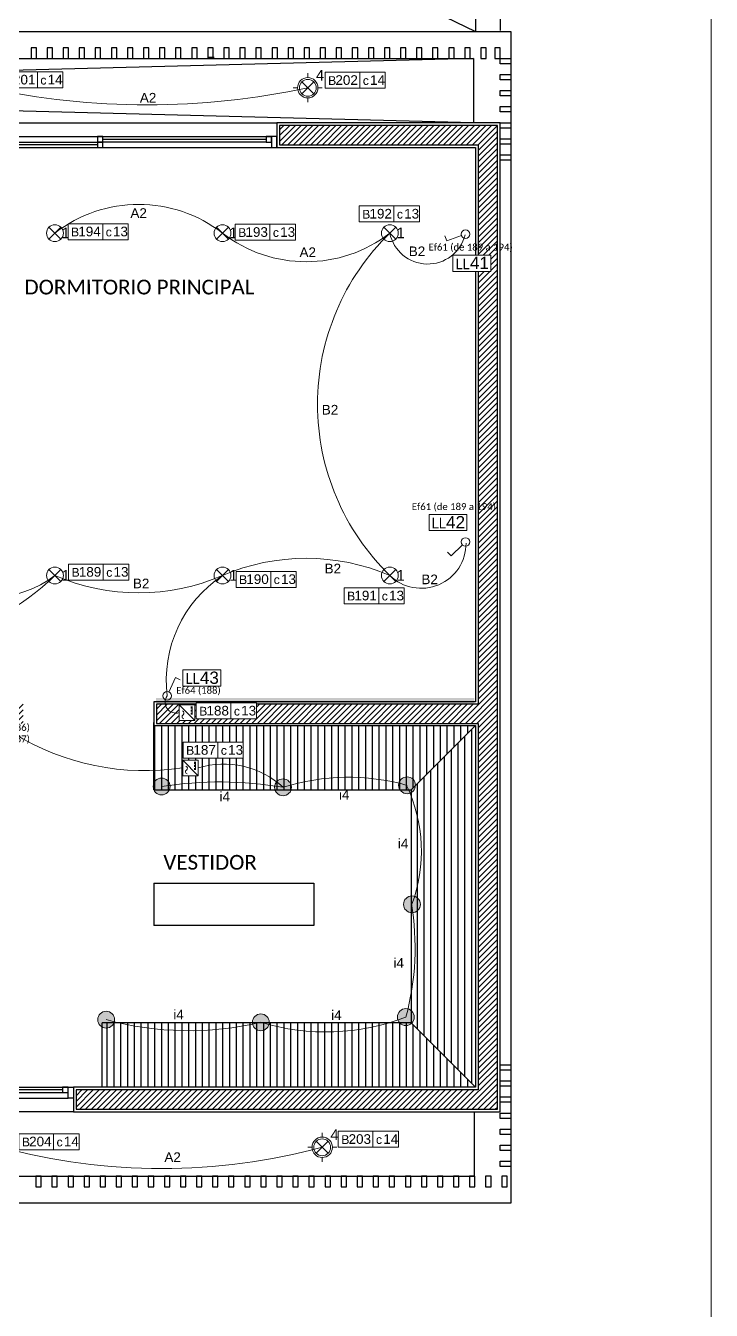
# Model space of a CAD drawing. Header units: millimetres. Extents: x 430 to 1353, y -204 to 152.
# Drawn here: x 707.94 to 714.34, y -59.44 to -47.45 of the extents above; entities that cross this region are included whole.
import ezdxf
from ezdxf.enums import TextEntityAlignment as Align

# ---------------------------------------------------------------- set-up
doc = ezdxf.new("R2010")
doc.units = ezdxf.units.MM
doc.linetypes.add('DASHED', pattern=[0.3, 0.17, -0.13])
doc.layers.get('0').update_dxf_attribs({"color": 250})
for name, color, linetype in [('AR - Carpinteria', 252, 'Continuous'), ('AR - Equipamiento Fijo', 252, 'Continuous'), ('AR - Ht', 252, 'Continuous'), ('AR - Proyeccion', 252, 'DASHED'), ('AR - Vista 05', 252, 'Continuous'), ('AR - Vista 1', 252, 'Continuous'), ('AR - Vista 4', 252, 'Continuous'), ('AR_Vista 1', 252, 'Continuous'), ('ND- ESPACIOS', 253, 'Continuous')]:
    doc.layers.add(name, color=color, linetype=linetype)
for name, color, linetype, lineweight in [('ND-Apliques', 1, 'Continuous', 15), ('ND-GLOBAL_Notas', 252, 'Continuous', 9), ('ND-IUG- Cable led', 1, 'Continuous', 13), ('ND-IUG-C13', 32, 'Continuous', 13), ('ND-IUG-C14', 42, 'Continuous', 13), ('ND-LL_Num', 7, 'Continuous', 9), ('ND-Llaves', 92, 'Continuous', 9), ('ND-texto', 251, 'Continuous', 15)]:
    doc.layers.add(name, color=color, linetype=linetype, lineweight=lineweight)
doc.styles.add('1', font='arial.ttf')
doc.styles.add('1.50 txt especificaciones', font='tahoma.ttf', dxfattribs={"height": 0.075})
doc.styles.add('Arial', font='arial.ttf')
doc.styles.add('IMPLANTACION', font='arial.ttf', dxfattribs={"height": 0.3})
doc.styles.get("Standard").update_dxf_attribs({"font": 'arial.ttf'})

# ---------------------------------------------------------------- blocks, each defined once
blk = doc.blocks.new('Aplique_ext_caja 7x7')
for p, q in [((-0.056, 0.056), (0.056, -0.056)), ((-0.056, -0.056), (0.056, 0.056))]:
    blk.add_line(p, q)
blk.add_circle((0, 0), 0.0786)
blk = doc.blocks.new('*U468')
blk.add_blockref('Aplique_ext_caja 7x7', (0, 0))
at = {"insert": (0.063, 0.052), "char_height": 0.1, "attachment_point": 1, "style": 'IMPLANTACION'}
blk.add_mtext_dynamic_manual_height_columns('1', width=0.08011, gutter_width=0.558, heights=[0], dxfattribs=at)
blk = doc.blocks.new('*U469')
blk.add_blockref('Aplique_ext_caja 7x7', (0, 0))
at = {"insert": (0.063, 0.052), "char_height": 0.1, "attachment_point": 1, "style": 'IMPLANTACION'}
blk.add_mtext_dynamic_manual_height_columns('1', width=0.08011, gutter_width=0.558, heights=[0], dxfattribs=at)
blk = doc.blocks.new('*U470')
blk.add_blockref('Aplique_ext_caja 7x7', (0, 0))
at = {"insert": (0.063, 0.052), "char_height": 0.1, "attachment_point": 1, "style": 'IMPLANTACION'}
blk.add_mtext_dynamic_manual_height_columns('1', width=0.08011, gutter_width=0.558, heights=[0], dxfattribs=at)
blk = doc.blocks.new('*U471')
blk.add_blockref('Aplique_ext_caja 7x7', (0, 0))
at = {"insert": (0.063, 0.052), "char_height": 0.1, "attachment_point": 1, "style": 'IMPLANTACION'}
blk.add_mtext_dynamic_manual_height_columns('1', width=0.08011, gutter_width=0.558, heights=[0], dxfattribs=at)
blk = doc.blocks.new('Apl_piso_al_cielo')
h = blk.add_hatch(color=256)
h.dxf.hatch_style = 1
h.paths.add_polyline_path([(499.264, 165.259, 1), (499.107, 165.259, 1)])
blk.add_circle((499.185, 165.259), 0.0786)
blk = doc.blocks.new('*U408')
blk.add_blockref('Aplique_ext_caja 7x7', (0, 0))
at = {"insert": (0.063, 0.052), "char_height": 0.1, "attachment_point": 1, "style": 'IMPLANTACION'}
blk.add_mtext_dynamic_manual_height_columns('1', width=0.08011, gutter_width=0.558, heights=[0], dxfattribs=at)
blk = doc.blocks.new('*U409')
blk.add_blockref('Aplique_ext_caja 7x7', (0, 0))
at = {"insert": (0.063, 0.052), "char_height": 0.1, "attachment_point": 1, "style": 'IMPLANTACION'}
blk.add_mtext_dynamic_manual_height_columns('1', width=0.08011, gutter_width=0.558, heights=[0], dxfattribs=at)
blk = doc.blocks.new('Fuente')
blk.add_wipeout([(0, 0.201), (0.201, 0.201), (0.201, 0), (0, 0)])
at = {"lineweight": 9}
for p, q in [((0, 0), (0.201, 0.201)), ((0.076, 0.049), (0.099, 0.049)), ((0.076, 0.035), (0.179, 0.035)), ((0.116, 0.049), (0.139, 0.049)), ((0.155, 0.049), (0.179, 0.049))]:
    blk.add_line(p, q, dxfattribs=at)
blk.add_lwpolyline([(0, 0.201), (0.201, 0.201), (0.201, 0), (0, 0)], close=True, dxfattribs=at)
blk.add_lwpolyline([(0.123, 0.161, -0.62928), (0.073, 0.153, 0.691702), (0.023, 0.144)], format="xyb", dxfattribs=at)
blk = doc.blocks.new('Llave_1_punto')
blk.add_lwpolyline([(0.017, 0.106), (0.077, 0.24), (0.121, 0.22)])
blk.add_circle((0, 0.07), 0.04)
blk = doc.blocks.new('N_Boca')
at = {"ltscale": 0.5}
blk.add_wipeout([(0, 0.15), (0.324, 0.15), (0.324, 0), (0, 0)], dxfattribs=at)
blk.add_lwpolyline([(0, 0.15), (0.324, 0.15), (0.324, 0), (0, 0)], close=True, dxfattribs=at)
at = {"ltscale": 0.5, "insert": (0.028, 0.113), "char_height": 0.0816, "attachment_point": 1, "style": '1'}
blk.add_mtext_dynamic_manual_height_columns('B', width=0.06653, gutter_width=2.041, heights=[0], dxfattribs=at)
at = {"ltscale": 0.5, "style": '1'}
blk.add_attdef('BOCA', (0.096, 0.032), '', height=0.09, dxfattribs=at)
blk = doc.blocks.new('N_Llave')
at = {"ltscale": 0.5}
blk.add_wipeout([(0, 0), (0.353, 0), (0.353, 0.15), (0, 0.15)], dxfattribs=at)
blk.add_wipeout([(0, 0), (0.353, 0), (0.353, 0.15), (0, 0.15)], dxfattribs=at)
blk.add_lwpolyline([(0, 0), (0.353, 0), (0.353, 0.15), (0, 0.15)], close=True, dxfattribs=at)
at = {"ltscale": 0.5, "insert": (0.023, 0.02), "char_height": 0.1, "attachment_point": 7, "style": '1.50 txt especificaciones'}
blk.add_mtext_dynamic_manual_height_columns('LL', width=0.02479, gutter_width=0.278, heights=[0], dxfattribs=at)
at = {"ltscale": 0.5, "style": '1'}
blk.add_attdef('00', text='', height=1, dxfattribs=at).set_placement((0.157, 0.021), (0.336, 0.021), align=Align.ALIGNED)
blk = doc.blocks.new('*U295')
at = {"color": 8}
blk.add_line((1.3, 0.025), (0.1, 0.025), dxfattribs=at)
at = {"layer": 'AR - Carpinteria'}
for p, q in [((0.05, 0.1), (1.35, 0.1)), ((0.05, 0), (1.35, 0)), ((0.1, 0.05), (1.3, 0.05))]:
    blk.add_line(p, q, dxfattribs=at)
for points in [[(0, 0), (0.05, 0), (0.05, 0.1), (0, 0.1)], [(0.05, 0), (0.1, 0), (0.1, 0.05), (0.05, 0.05)], [(1.35, 0), (1.3, 0), (1.3, 0.05), (1.35, 0.05)], [(1.35, 0), (1.4, 0), (1.4, 0.1), (1.35, 0.1)]]:
    blk.add_lwpolyline(points, close=True, dxfattribs=at)
blk = doc.blocks.new('*U494')
at = {"color": 8}
for p, q in [((1.625, 0.025), (0.1, 0.025)), ((1.675, 0.075), (3.2, 0.075))]:
    blk.add_line(p, q, dxfattribs=at)
at = {"layer": 'AR - Carpinteria'}
for p, q in [((0.05, 0.1), (3.25, 0.1)), ((0.05, 0), (3.25, 0)), ((0.1, 0.05), (1.625, 0.05)), ((3.2, 0.05), (1.675, 0.05))]:
    blk.add_line(p, q, dxfattribs=at)
for points in [[(0, 0), (0.05, 0), (0.05, 0.1), (0, 0.1)], [(0.05, 0), (0.1, 0), (0.1, 0.05), (0.05, 0.05)], [(1.675, 0.1), (1.625, 0.1), (1.625, 0.05), (1.675, 0.05)], [(1.625, 0), (1.675, 0), (1.675, 0.05), (1.625, 0.05)], [(3.25, 0.1), (3.2, 0.1), (3.2, 0.05), (3.25, 0.05)], [(3.25, 0), (3.3, 0), (3.3, 0.1), (3.25, 0.1)]]:
    blk.add_lwpolyline(points, close=True, dxfattribs=at)
blk = doc.blocks.new('planta alta')
at = {"layer": 'AR - Equipamiento Fijo', "linetype": 'ByBlock', "transparency": 33554585}
h = blk.add_hatch(dxfattribs=at)
h.set_pattern_fill('ANSI31,_O', color=256, scale=0.02, angle=45)
h.set_pattern_definition([(90, (-553.808214, -51.777135), (-0.0635, 0), [])])
h.paths.add_polyline_path([(22.8, 10.205), (23.4, 10.805), (20.395, 10.805), (20.395, 10.205)])
h.paths.add_polyline_path([(19.915, 8.03), (19.915, 7.44), (23.4, 7.43), (22.8, 8.03)])
h = blk.add_hatch(dxfattribs=at)
h.set_pattern_fill('ANSI31,_O', color=256, scale=0.02, angle=45)
h.set_pattern_definition([(90, (-643.2418, -51.777135), (-0.0635, 0), [])])
h.paths.add_polyline_path([(23.4, 10.805), (22.8, 10.205), (22.8, 8.03), (23.4, 7.43)])
at = {"layer": 'AR - Carpinteria'}
for p, q in [((18.24, 16.43), (21.545, 16.43)), ((19.645, 7.2), (18.245, 7.2))]:
    blk.add_line(p, q, dxfattribs=at)
at = {"layer": 'AR - Equipamiento Fijo', "linetype": 'ByBlock'}
for p, q in [((20.395, 10.205), (20.395, 10.835)), ((22.8, 10.205), (23.4, 10.805)), ((19.915, 7.43), (19.915, 8.03)), ((22.8, 8.03), (23.4, 7.43))]:
    blk.add_line(p, q, dxfattribs=at)
at = {"layer": 'AR - Equipamiento Fijo', "linetype": 'ByBlock', "transparency": 33554585}
blk.add_line((20.395, 9.335), (20.395, 8.94), dxfattribs=at)
at = {"layer": 'AR - Equipamiento Fijo', "linetype": 'ByBlock'}
blk.add_lwpolyline([(20.395, 10.205), (22.8, 10.205), (22.8, 8.03), (19.915, 8.03)], dxfattribs=at)
at = {"layer": 'AR - Equipamiento Fijo', "linetype": 'ByBlock', "transparency": 33554585}
blk.add_lwpolyline([(20.395, 9.335), (21.89, 9.335), (21.89, 8.94), (20.395, 8.94)], dxfattribs=at)
at = {"layer": 'AR - Proyeccion', "ltscale": 20}
blk.add_lwpolyline([(14.25, 5.515), (-0.1, 5.515), (-0.1, 17.28), (23.73, 17.28), (23.73, 6.35), (14.765, 6.35)], dxfattribs=at)
at = {"layer": 'AR - Vista 05'}
blk.add_lwpolyline([(20.395, 10.805), (23.4, 10.805), (23.4, 7.43), (19.645, 7.43), (19.645, 7.2), (23.63, 7.2), (23.63, 16.43), (21.545, 16.43), (21.545, 16.2), (23.4, 16.2), (23.4, 11.025), (20.395, 11.025)], close=True, dxfattribs=at)
at = {"layer": 'AR - Vista 1'}
for p, q in [((20.95, 17.13), (20.9, 17.13)), ((20.9, 17.13), (20.9, 17.03)), ((20.91, 17.04), (20.96, 17.04)), ((20.95, 17.03), (20.95, 17.13)), ((22.75, 17.13), (22.7, 17.13)), ((22.7, 17.13), (22.7, 17.03)), ((22.75, 17.03), (22.75, 17.13)), ((23.05, 17.13), (23, 17.13)), ((23, 17.13), (23, 17.03)), ((23.05, 17.03), (23.05, 17.13)), ((23.58, 17.13), (23.58, 17.03)), ((19.295, 6.6), (19.295, 6.5)), ((19.345, 6.5), (19.345, 6.6)), ((21.095, 6.6), (21.095, 6.5)), ((21.145, 6.5), (21.145, 6.6)), ((22.895, 6.6), (22.895, 6.5)), ((22.945, 6.5), (22.945, 6.6)), ((23.195, 6.6), (23.195, 6.5)), ((23.245, 6.5), (23.245, 6.6))]:
    blk.add_line(p, q, dxfattribs=at)
for points in [[(18.23, 17.28), (23.73, 17.28), (23.73, 6.35), (14.765, 6.35)], [(0.15, 16.43), (0.15, 17.03), (23.38, 17.03), (23.38, 16.43)], [(14.765, 6.6), (23.39, 6.6), (23.39, 7.2)]]:
    blk.add_lwpolyline(points, dxfattribs=at)
for points in [[(19.3, 17.13), (19.25, 17.13), (19.25, 17.03), (19.3, 17.03)], [(19.45, 17.13), (19.4, 17.13), (19.4, 17.03), (19.45, 17.03)], [(19.6, 17.13), (19.55, 17.13), (19.55, 17.03), (19.6, 17.03)], [(19.75, 17.13), (19.7, 17.13), (19.7, 17.03), (19.75, 17.03)], [(19.9, 17.13), (19.85, 17.13), (19.85, 17.03), (19.9, 17.03)], [(20.05, 17.13), (20, 17.13), (20, 17.03), (20.05, 17.03)], [(20.2, 17.13), (20.15, 17.13), (20.15, 17.03), (20.2, 17.03)], [(20.35, 17.13), (20.3, 17.13), (20.3, 17.03), (20.35, 17.03)], [(20.5, 17.13), (20.45, 17.13), (20.45, 17.03), (20.5, 17.03)], [(20.65, 17.13), (20.6, 17.13), (20.6, 17.03), (20.65, 17.03)], [(20.8, 17.13), (20.75, 17.13), (20.75, 17.03), (20.8, 17.03)], [(20.95, 17.13), (20.9, 17.13), (20.9, 17.03), (20.95, 17.03)], [(21.1, 17.13), (21.05, 17.13), (21.05, 17.03), (21.1, 17.03)], [(21.25, 17.13), (21.2, 17.13), (21.2, 17.03), (21.25, 17.03)], [(21.4, 17.13), (21.35, 17.13), (21.35, 17.03), (21.4, 17.03)], [(21.55, 17.13), (21.5, 17.13), (21.5, 17.03), (21.55, 17.03)], [(21.7, 17.13), (21.65, 17.13), (21.65, 17.03), (21.7, 17.03)], [(21.85, 17.13), (21.8, 17.13), (21.8, 17.03), (21.85, 17.03)], [(22, 17.13), (21.95, 17.13), (21.95, 17.03), (22, 17.03)], [(22.15, 17.13), (22.1, 17.13), (22.1, 17.03), (22.15, 17.03)], [(22.3, 17.13), (22.25, 17.13), (22.25, 17.03), (22.3, 17.03)], [(22.45, 17.13), (22.4, 17.13), (22.4, 17.03), (22.45, 17.03)], [(22.6, 17.13), (22.55, 17.13), (22.55, 17.03), (22.6, 17.03)], [(22.75, 17.13), (22.7, 17.13), (22.7, 17.03), (22.75, 17.03)], [(22.9, 17.13), (22.85, 17.13), (22.85, 17.03), (22.9, 17.03)], [(23.05, 17.13), (23, 17.13), (23, 17.03), (23.05, 17.03)], [(23.2, 17.13), (23.15, 17.13), (23.15, 17.03), (23.2, 17.03)], [(23.35, 17.13), (23.3, 17.13), (23.3, 17.03), (23.35, 17.03)], [(23.5, 17.13), (23.45, 17.13), (23.45, 17.03), (23.5, 17.03)], [(23.63, 17.13), (23.58, 17.13), (23.58, 17.03), (23.63, 17.03)], [(23.63, 16.98), (23.63, 17.03), (23.73, 17.03), (23.73, 16.98)], [(23.63, 16.83), (23.63, 16.88), (23.73, 16.88), (23.73, 16.83)], [(23.63, 16.68), (23.63, 16.73), (23.73, 16.73), (23.73, 16.68)], [(23.63, 16.53), (23.63, 16.58), (23.73, 16.58), (23.73, 16.53)], [(23.63, 16.38), (23.63, 16.43), (23.73, 16.43), (23.73, 16.38)], [(23.63, 16.23), (23.63, 16.28), (23.73, 16.28), (23.73, 16.23)], [(23.63, 16.08), (23.63, 16.13), (23.73, 16.13), (23.73, 16.08)], [(23.63, 7.59), (23.63, 7.64), (23.73, 7.64), (23.73, 7.59)], [(23.63, 7.44), (23.63, 7.49), (23.73, 7.49), (23.73, 7.44)], [(23.63, 7.29), (23.63, 7.34), (23.73, 7.34), (23.73, 7.29)], [(23.63, 7.14), (23.63, 7.19), (23.73, 7.19), (23.73, 7.14)], [(23.63, 6.99), (23.63, 7.04), (23.73, 7.04), (23.73, 6.99)], [(23.63, 6.84), (23.63, 6.89), (23.73, 6.89), (23.73, 6.84)], [(23.63, 6.69), (23.63, 6.74), (23.73, 6.74), (23.73, 6.69)], [(19.345, 6.6), (19.295, 6.6), (19.295, 6.5), (19.345, 6.5)], [(19.495, 6.6), (19.445, 6.6), (19.445, 6.5), (19.495, 6.5)], [(19.645, 6.6), (19.595, 6.6), (19.595, 6.5), (19.645, 6.5)], [(19.795, 6.6), (19.745, 6.6), (19.745, 6.5), (19.795, 6.5)], [(19.945, 6.6), (19.895, 6.6), (19.895, 6.5), (19.945, 6.5)], [(20.095, 6.6), (20.045, 6.6), (20.045, 6.5), (20.095, 6.5)], [(20.245, 6.6), (20.195, 6.6), (20.195, 6.5), (20.245, 6.5)], [(20.395, 6.6), (20.345, 6.6), (20.345, 6.5), (20.395, 6.5)], [(20.545, 6.6), (20.495, 6.6), (20.495, 6.5), (20.545, 6.5)], [(20.695, 6.6), (20.645, 6.6), (20.645, 6.5), (20.695, 6.5)], [(20.845, 6.6), (20.795, 6.6), (20.795, 6.5), (20.845, 6.5)], [(20.995, 6.6), (20.945, 6.6), (20.945, 6.5), (20.995, 6.5)], [(21.145, 6.6), (21.095, 6.6), (21.095, 6.5), (21.145, 6.5)], [(21.295, 6.6), (21.245, 6.6), (21.245, 6.5), (21.295, 6.5)], [(21.445, 6.6), (21.395, 6.6), (21.395, 6.5), (21.445, 6.5)], [(21.595, 6.6), (21.545, 6.6), (21.545, 6.5), (21.595, 6.5)], [(21.745, 6.6), (21.695, 6.6), (21.695, 6.5), (21.745, 6.5)], [(21.895, 6.6), (21.845, 6.6), (21.845, 6.5), (21.895, 6.5)], [(22.045, 6.6), (21.995, 6.6), (21.995, 6.5), (22.045, 6.5)], [(22.195, 6.6), (22.145, 6.6), (22.145, 6.5), (22.195, 6.5)], [(22.345, 6.6), (22.295, 6.6), (22.295, 6.5), (22.345, 6.5)], [(22.495, 6.6), (22.445, 6.6), (22.445, 6.5), (22.495, 6.5)], [(22.645, 6.6), (22.595, 6.6), (22.595, 6.5), (22.645, 6.5)], [(22.795, 6.6), (22.745, 6.6), (22.745, 6.5), (22.795, 6.5)], [(22.945, 6.6), (22.895, 6.6), (22.895, 6.5), (22.945, 6.5)], [(23.095, 6.6), (23.045, 6.6), (23.045, 6.5), (23.095, 6.5)], [(23.245, 6.6), (23.195, 6.6), (23.195, 6.5), (23.245, 6.5)], [(23.395, 6.6), (23.345, 6.6), (23.345, 6.5), (23.395, 6.5)], [(23.545, 6.6), (23.495, 6.6), (23.495, 6.5), (23.545, 6.5)], [(23.695, 6.6), (23.645, 6.6), (23.645, 6.5), (23.695, 6.5)]]:
    blk.add_lwpolyline(points, close=True, dxfattribs=at)
at = {"layer": 'AR - Vista 4'}
blk.add_lwpolyline([(20.42, 10.825), (23.425, 10.825), (23.425, 7.405), (19.67, 7.405), (19.67, 7.225), (23.605, 7.225), (23.605, 16.405), (21.57, 16.405), (21.57, 16.225), (23.425, 16.225), (23.425, 11.005), (20.42, 11.005)], close=True, dxfattribs=at)
at = {"layer": 'AR_Vista 1'}
for p, q in [((18.23, 19.8), (23.4, 17.28)), ((0.15, 17.03), (23.38, 16.431)), ((23.38, 17.03), (0.15, 16.43))]:
    blk.add_line(p, q, dxfattribs=at)
for points in [[(23.4, 19.8), (23.4, 17.28)], [(23.63, 19.8), (23.63, 17.29)]]:
    blk.add_lwpolyline(points, dxfattribs=at)
at = {"layer": 'AR - Carpinteria'}
blk.add_blockref('*U494', (18.245, 16.2), dxfattribs=at)
at = {"layer": 'AR - Carpinteria', "xscale": -1, "rotation": 180}
blk.add_blockref('*U295', (18.245, 7.43), dxfattribs=at)
blk = doc.blocks.new('Aplique para techo exterior')
for p, q in [((0, 0.095), (0, 0.135)), ((-0.095, 0), (-0.135, 0)), ((-0.056, -0.056), (0.056, 0.056)), ((-0.056, 0.056), (0.056, -0.056)), ((0.095, 0), (0.135, 0)), ((0, -0.095), (0, -0.135))]:
    blk.add_line(p, q)
for radius in [0.0953, 0.0786]:
    blk.add_circle((0, 0), radius)
at = {"insert": (0.076, 0.167), "char_height": 0.1, "attachment_point": 1, "style": 'IMPLANTACION'}
blk.add_mtext_dynamic_manual_height_columns('4', width=0.07241, gutter_width=1.5, heights=[0], dxfattribs=at)
blk = doc.blocks.new('Circuito')
at = {"ltscale": 0.5}
blk.add_wipeout([(0, 0.15), (0.238, 0.15), (0.238, 0), (0, 0)], dxfattribs=at)
blk.add_lwpolyline([(0, 0.15), (0.238, 0.15), (0.238, 0), (0, 0)], close=True, dxfattribs=at)
at = {"ltscale": 0.5, "insert": (0.028, 0.113), "char_height": 0.0816, "attachment_point": 1, "style": '1'}
blk.add_mtext_dynamic_manual_height_columns('c', width=0.06653, gutter_width=2.041, heights=[0], dxfattribs=at)
at = {"ltscale": 0.5, "style": '1'}
blk.add_attdef('BOCA', (0.096, 0.032), '', height=0.09, dxfattribs=at)

msp = doc.modelspace()

# ---------------------------------------------------------------- hatches: boundary and pattern name
at = {"layer": 'AR - Ht', "transparency": 33554610}
h = msp.add_hatch(dxfattribs=at)
h.set_pattern_fill('ANSI31', color=256, scale=0.012)
h.set_pattern_definition([(45, (27.48564, -116.5651), (-0.0269407684, 0.0269407684), [])])
h.paths.add_polyline_path([(688.942, -48.563), (688.992, -48.563), (688.992, -48.383), (688.977, -48.383), (688.762, -48.383), (688.762, -57.563), (688.972, -57.563), (689.045, -57.563), (689.045, -57.383), (688.942, -57.383), (688.942, -54.728), (689.752, -54.728), (689.752, -54.608), (688.942, -54.608), (688.942, -52.543), (690.592, -52.543), (690.592, -52.634), (690.712, -52.634), (690.712, -52.543), (691.352, -52.543), (691.352, -52.363), (690.732, -52.363), (688.942, -52.363)])
h.paths.add_polyline_path([(696.197, -48.383), (692.342, -48.383), (692.342, -48.563), (692.61, -48.563), (692.61, -51.413), (692.67, -51.413), (692.67, -48.563), (694.21, -48.563), (694.21, -52.363), (692.297, -52.363), (692.297, -52.543), (696.207, -52.543), (696.207, -52.363), (694.33, -52.363), (694.33, -48.563), (695.87, -48.563), (695.87, -51.413), (695.93, -51.413), (695.93, -48.563), (696.197, -48.563)])
h.paths.add_polyline_path([(699.712, -48.563), (699.757, -48.563), (699.757, -48.383), (699.547, -48.383), (699.547, -48.563), (699.592, -48.563), (699.592, -52.363), (697.047, -52.363), (697.047, -52.543), (699.712, -52.543)])
h.paths.add_polyline_path([(696.077, -53.783), (693.547, -53.783), (693.547, -53.963), (695.957, -53.963), (695.957, -57.383), (695.912, -57.383), (695.912, -57.563), (696.212, -57.563), (696.212, -57.383), (696.077, -57.383)])
h.paths.add_polyline_path([(692.607, -53.783), (690.712, -53.783), (690.712, -53.574), (690.592, -53.574), (690.592, -54.748), (690.592, -57.383), (690.495, -57.383), (690.495, -57.563), (692.562, -57.563), (692.562, -57.383), (690.712, -57.383), (690.712, -56.128), (691.262, -56.128), (691.262, -55.673), (690.712, -55.673), (690.712, -54.243), (691.262, -54.243), (691.262, -53.963), (692.607, -53.963)])
h.paths.add_polyline_path([(691.182, -53.963), (691.182, -54.163), (690.732, -54.163), (690.732, -53.963)], flags=16)
h.paths.add_polyline_path([(691.182, -55.753), (691.182, -56.048), (690.732, -56.048), (690.732, -55.753)], flags=16)
h.paths.add_polyline_path([(702.035, -53.783), (700.115, -53.783), (698.507, -53.783), (698.507, -57.383), (698.462, -57.383), (698.462, -57.563), (703.027, -57.563), (703.027, -59.373), (703.477, -59.373), (703.477, -57.568), (703.497, -57.568), (703.497, -57.383), (698.627, -57.383), (698.627, -53.963), (700.767, -53.963), (700.767, -56.421), (700.827, -56.421), (700.827, -53.963), (702.035, -53.963)])
h.paths.add_polyline_path([(707.912, -53.783), (706.912, -53.783), (706.912, -53.703), (706.792, -53.703), (706.792, -53.783), (702.975, -53.783), (702.975, -53.963), (704.992, -53.963), (704.992, -57.378), (704.947, -57.378), (704.947, -57.568), (705.157, -57.568), (705.157, -57.378), (705.112, -57.378), (705.112, -55.733), (706.792, -55.733), (706.792, -56.488), (706.912, -56.488), (706.912, -54.853), (706.792, -54.853), (706.792, -55.283), (706.212, -55.283), (706.212, -55.613), (705.112, -55.613), (705.112, -53.963), (706.792, -53.963), (706.792, -54.013), (706.912, -54.013), (706.912, -53.963), (707.912, -53.963)])
h.paths.add_polyline_path([(706.292, -55.363), (706.792, -55.363), (706.792, -55.613), (706.292, -55.613)], flags=16)
h.paths.add_polyline_path([(706.957, -57.383), (706.912, -57.383), (706.912, -57.328), (706.792, -57.328), (706.792, -57.38), (706.207, -57.38), (706.207, -57.563), (706.957, -57.563)], flags=17)
h.paths.add_polyline_path([(712.342, -48.383), (710.307, -48.383), (710.307, -48.563), (712.162, -48.563), (712.162, -53.783), (709.157, -53.783), (709.157, -53.963), (712.162, -53.963), (712.162, -57.383), (708.407, -57.383), (708.407, -57.563), (712.342, -57.563)])
h.paths.add_polyline_path([(706.962, -48.378), (706.642, -48.378), (706.642, -48.568), (706.792, -48.568), (706.792, -52.763), (706.912, -52.763), (706.912, -52.673), (706.912, -48.568), (706.962, -48.568)])
at = {"layer": 'ND-Apliques'}
h = msp.add_hatch(color=256, dxfattribs=at)
h.dxf.hatch_style = 1
h.paths.add_polyline_path([(712.125, -53.776), (709.155, -53.775), (709.155, -53.726), (712.125, -53.726)])

# ---------------------------------------------------------------- linework, layer by layer
at = {"layer": 'ND-GLOBAL_Notas'}
msp.add_lwpolyline([(686.675, -28.855), (714.339, -28.855), (714.339, -70.17), (686.675, -70.17)], close=True, dxfattribs=at)
at = {"layer": 'ND-IUG- Cable led', "lineweight": 9}
for centre, radius, start, end in [((710.95, -56.488), 2.023, 74.2806, 107.5412), ((710.2, -55.156), 1.432, 339.7908, 25.3436), ((709.096, -56.057), 2.477, 344.8704, 9.6387), ((709.46, -53.905), 2.925, 254.6985, 283.2924), ((710.739, -54.756), 2.086, 253.1035, 290.9872)]:
    msp.add_arc(centre, radius, start, end, dxfattribs=at)
at = {"layer": 'ND-IUG-C13'}
for centre, radius, start, end in [((708.992, -50.4), 1.279, 52.3208, 127.6792), ((710.556, -48.376), 1.279, 232.3208, 307.6792), ((712.889, -50.985), 2.227, 134.1587, 225.8413), ((711.691, -49.316), 0.361, 191.5696, 345.6349), ((711.63, -52.283), 0.419, 225.7889, 0.3071), ((710.556, -54.401), 1.979, 66.7363, 113.2637), ((706.508, -50.826), 2.446, 254.4366, 314.1046), ((707.6, -51.778), 1.01, 235.5359, 307.1458), ((708.992, -50.765), 1.979, 246.7363, 293.2637)]:
    msp.add_arc(centre, radius, start, end, dxfattribs=at)
at = {"layer": 'ND-IUG-C14'}
for centre, radius, start, end in [((709.071, -41.055), 7.137, 257.8754, 282.1279), ((709.206, -52.34), 5.775, 254.9518, 285.0449)]:
    msp.add_arc(centre, radius, start, end, dxfattribs=at)

# ---------------------------------------------------------------- block references
at = {"layer": 'AR - Vista 05'}
msp.add_blockref('planta alta', (688.737, -64.788), dxfattribs=at)
at = {"layer": 'ND-Apliques'}
for name, p in [('Aplique para techo exterior', (710.571, -48.032)), ('*U468', (708.21, -49.388)), ('*U409', (709.774, -49.388)), ('*U469', (711.337, -49.388)), ('*U470', (708.21, -52.583)), ('*U408', (709.774, -52.583)), ('*U471', (711.337, -52.583)), ('Apl_piso_al_cielo', (210.021, -219.811)), ('Apl_piso_al_cielo', (211.155, -219.818)), ('Apl_piso_al_cielo', (212.313, -219.799)), ('Apl_piso_al_cielo', (212.359, -220.91)), ('Apl_piso_al_cielo', (209.503, -221.986)), ('Apl_piso_al_cielo', (210.948, -222.011)), ('Apl_piso_al_cielo', (212.301, -221.962)), ('Aplique para techo exterior', (710.706, -57.918))]:
    msp.add_blockref(name, p, dxfattribs=at)
at = {"layer": 'ND-Llaves'}
for p, rotation in [((712.095, -49.35), 133.5996325151556), ((712.07, -52.205), 158.504373114561)]:
    msp.add_blockref('Llave_1_punto', p, dxfattribs=dict(at, rotation=rotation))

# ---------------------------------------------------------------- texts
at = {"layer": 'ND- ESPACIOS', "char_height": 0.15, "attachment_point": 1, "rotation": 0.0046}
for s, insert in [('{\\fCalibri|b0|i0|c0|p34;\\H0.91667x;DORMITORIO PRINCIPAL}', (707.926, -49.823)), ('{\\fCalibri|b0|i0|c0|p34;\\H0.91667x;VESTIDOR}', (709.222, -55.19))]:
    msp.add_mtext_dynamic_manual_height_columns(s, width=2.44911, gutter_width=10.176, heights=[0.357], dxfattribs=dict(at, insert=insert))
at = {"layer": 'ND-LL_Num', "char_height": 0.07, "attachment_point": 1, "rotation": 0.0046}
for s, width, heights, insert in [('{\\fCalibri|b0|i0|c0|p34;\\H0.91667x;Ef61 (de 189 a 194)}', 0.81577, [0.188], (711.698, -49.487)), ('{\\fCalibri|b0|i0|c0|p34;\\H0.91667x;Ef61 (de 189 a 194)}', 0.79594, [0.188], (711.542, -51.908)), ('{\\fCalibri|b0|i0|c0|p34;\\H0.91667x;Ef64 (188)}', 0.66475, [0.188], (709.342, -53.622)), ('{\\fCalibri|b0|i0|c0|p34;\\H0.91667x;Ef65 (186)\\PEf66 (187)}', 0.67182, [0.408], (707.56, -53.968))]:
    msp.add_mtext_dynamic_manual_height_columns(s, width=width, gutter_width=10.291, heights=heights, dxfattribs=dict(at, insert=insert))
at = {"layer": 'ND-texto', "style": 'Arial'}
for s, p in [('A2', (709.003, -48.17)), ('A2', (710.494, -49.612)), ('B2', (711.514, -49.603)), ('B2', (710.702, -51.081)), ('B2', (710.728, -52.563)), ('B2', (711.632, -52.664)), ('i4', (709.747, -54.691)), ('i4', (710.862, -54.674)), ('i4', (711.412, -55.129)), ('i4', (711.371, -56.243)), ('i4', (709.315, -56.725)), ('i4', (710.789, -56.73)), ('A2', (709.232, -58.055))]:
    msp.add_text(s, height=0.09, dxfattribs=at).set_placement(p)

# ---------------------------------------------------------------- next in the draw order: block references
at = {"layer": 'ND-Apliques', "xscale": 0.7253991585020317, "yscale": 0.7253991585020317, "zscale": 0.7253991585020317, "rotation": 90}
for p in [(709.517, -53.936), (709.549, -54.451)]:
    msp.add_blockref('Fuente', p, dxfattribs=at)
at = {"layer": 'ND-IUG-C13'}
for p, values in [((711.051, -49.284), {'BOCA': '192'}), ((708.332, -49.45), {'BOCA': '194'}), ((709.893, -49.455), {'BOCA': '193'}), ((708.337, -52.626), {'BOCA': '189'}), ((709.901, -52.694), {'BOCA': '190'}), ((710.91, -52.847), {'BOCA': '191'})]:
    msp.add_blockref('N_Boca', p, dxfattribs=at).add_auto_attribs(values)
at = {"layer": 'ND-IUG-C14'}
for p, values in [((707.722, -48.033), {'BOCA': '201'}), ((710.733, -48.037), {'BOCA': '202'}), ((710.856, -57.918), {'BOCA': '203'}), ((707.873, -57.941), {'BOCA': '204'})]:
    msp.add_blockref('N_Boca', p, dxfattribs=at).add_auto_attribs(values)
at = {"layer": 'ND-LL_Num'}
ref = msp.add_blockref('N_Llave', (711.927, -49.745), dxfattribs=at)
ref.add_attrib('00', '41', dxfattribs={"layer": '0', "ltscale": 0.5, "height": 0.1148, "style": '1'}).set_placement((712.085, -49.724), (712.263, -49.724), align=Align.ALIGNED)
ref = msp.add_blockref('N_Llave', (711.704, -52.164), dxfattribs=at)
ref.add_attrib('00', '42', dxfattribs={"layer": '0', "ltscale": 0.5, "height": 0.1148, "style": '1'}).set_placement((711.862, -52.143), (712.04, -52.143), align=Align.ALIGNED)

# ---------------------------------------------------------------- next in the draw order: linework, layer by layer
at = {"layer": 'ND-IUG- Cable led', "lineweight": 9}
for centre, radius, start, end in [((709.787, -55.156), 0.814, 47.1556, 107.0209), ((709.752, -58.015), 3.506, 80.3476, 98.9543)]:
    msp.add_arc(centre, radius, start, end, dxfattribs=at)
at = {"layer": 'ND-IUG-C13'}
for centre, radius, start, end in [((709.34, -53.766), 0.101, 143.5622, 287.6474), ((709.05, -52.072), 2.332, 238.2239, 278.6836)]:
    msp.add_arc(centre, radius, start, end, dxfattribs=at)

# ---------------------------------------------------------------- next in the draw order: block references
for name, p, values in [('Circuito', (711.375, -49.284), {'BOCA': '13'}), ('Circuito', (708.656, -49.45), {'BOCA': '13'}), ('Circuito', (710.217, -49.455), {'BOCA': '13'}), ('Circuito', (708.661, -52.626), {'BOCA': '13'}), ('Circuito', (710.225, -52.694), {'BOCA': '13'}), ('Circuito', (711.234, -52.847), {'BOCA': '13'}), ('N_Boca', (709.529, -53.921), {'BOCA': '188'})]:
    msp.add_blockref(name, p, dxfattribs=at).add_auto_attribs(values)
at = {"layer": 'ND-IUG-C14'}
for p in [(708.046, -48.033), (711.057, -48.037), (711.18, -57.918), (708.197, -57.941)]:
    msp.add_blockref('Circuito', p, dxfattribs=at).add_auto_attribs({'BOCA': '14'})
at = {"layer": 'ND-Llaves'}
msp.add_blockref('Llave_1_punto', (709.258, -53.776), dxfattribs=at)

# ---------------------------------------------------------------- next in the draw order: block references
at = {"layer": 'ND-IUG-C13'}
for name, p, values in [('Circuito', (709.853, -53.921), {'BOCA': '13'}), ('N_Boca', (709.407, -54.287), {'BOCA': '187'})]:
    msp.add_blockref(name, p, dxfattribs=at).add_auto_attribs(values)
at = {"layer": 'ND-LL_Num'}
ref = msp.add_blockref('N_Llave', (709.405, -53.614), dxfattribs=at)
ref.add_attrib('00', '43', dxfattribs={"layer": '0', "ltscale": 0.5, "height": 0.1148, "style": '1'}).set_placement((709.563, -53.594), (709.741, -53.594), align=Align.ALIGNED)

# ---------------------------------------------------------------- next in the draw order: texts
at = {"layer": 'ND-texto', "style": 'Arial'}
for s, p in [('A2', (708.915, -49.246)), ('B2', (708.938, -52.702))]:
    msp.add_text(s, height=0.09, dxfattribs=at).set_placement(p)

# ---------------------------------------------------------------- next in the draw order: linework, layer by layer
at = {"layer": 'ND-IUG-C13'}
msp.add_arc((710.422, -53.56), 1.172, 123.5433, 187.1536, dxfattribs=at)

# ---------------------------------------------------------------- next in the draw order: block references
msp.add_blockref('Circuito', (709.731, -54.287), dxfattribs=at).add_auto_attribs({'BOCA': '13'})

doc.saveas('drawing.dxf')
